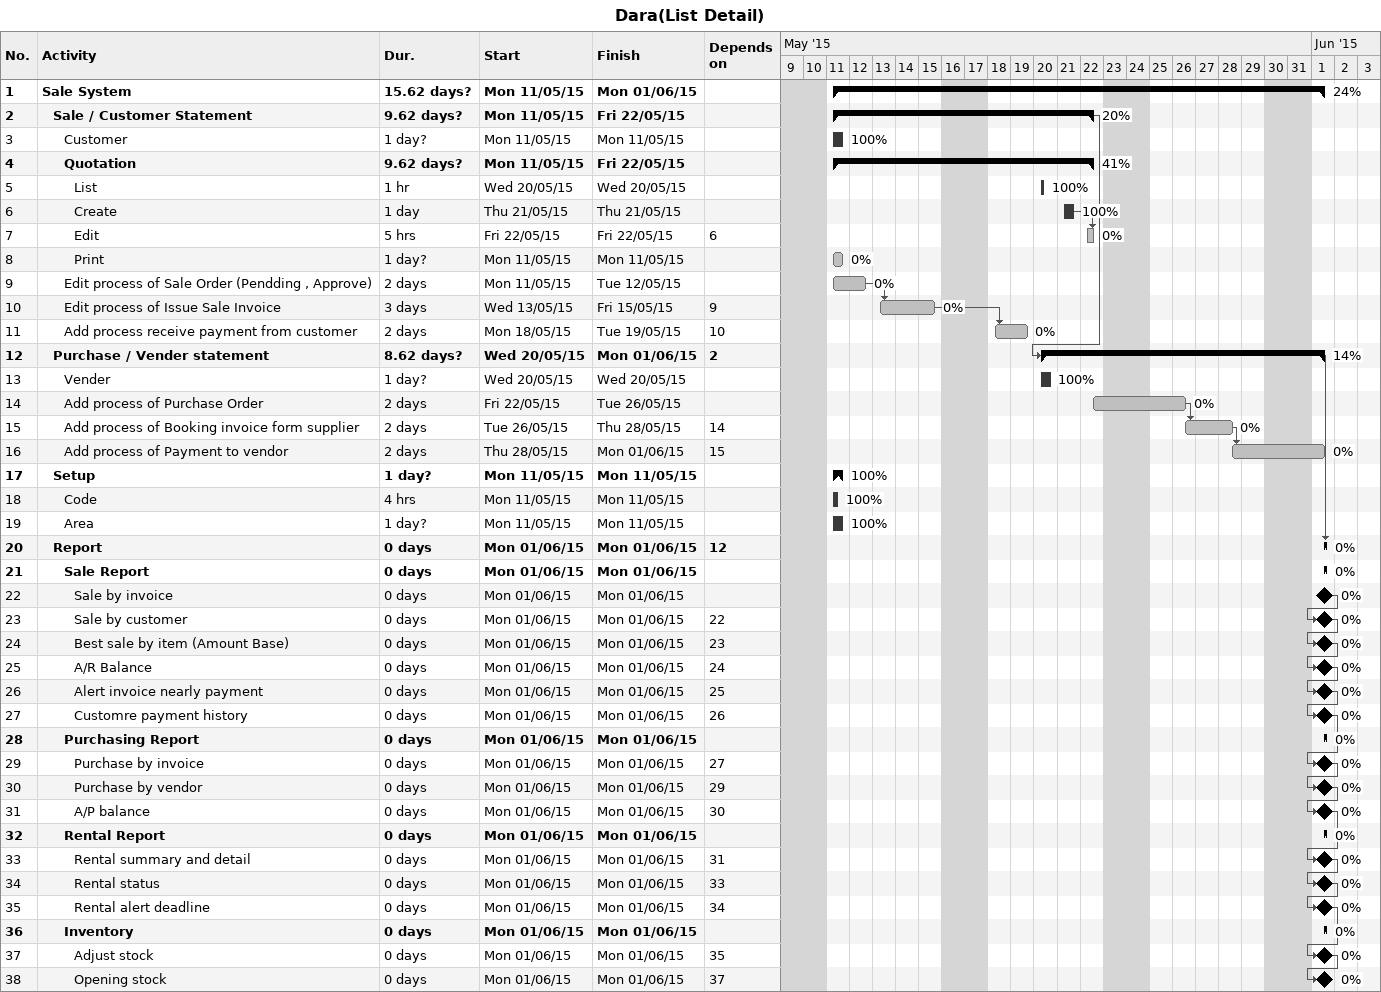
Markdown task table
Dara(List Detail)

| ID | Level | Task | Duration | Start | Finish | Predecessors | % complete |
|---|---|---|---|---|---|---|---|
| 1 | 1 | **Sale System** | 15.62d? | 2015-05-11 | 2015-06-01 |  | 24 |
| 2 | 2 | **Sale / Customer Statement** | 9.62d? | 2015-05-11 | 2015-05-22 |  | 20 |
| 3 | 3 | Customer | 1d? | 2015-05-11 | 2015-05-11 |  | 100 |
| 4 | 3 | **Quotation** | 9.62d? | 2015-05-11 | 2015-05-22 |  | 41 |
| 5 | 4 | List | 1h | 2015-05-20 | 2015-05-20 |  | 100 |
| 6 | 4 | Create | 1d | 2015-05-21 | 2015-05-21 |  | 100 |
| 7 | 4 | Edit | 5h | 2015-05-22 | 2015-05-22 | 6 | 0 |
| 8 | 4 | Print | 1d? | 2015-05-11 | 2015-05-11 |  | 0 |
| 9 | 3 | Edit process of Sale Order (Pendding , Approve) | 2d | 2015-05-11 | 2015-05-12 |  | 0 |
| 10 | 3 | Edit process of Issue Sale Invoice | 3d | 2015-05-13 | 2015-05-15 | 9 | 0 |
| 11 | 3 | Add process receive payment from customer | 2d | 2015-05-18 | 2015-05-19 | 10 | 0 |
| 12 | 2 | **Purchase / Vender statement** | 8.62d? | 2015-05-20 | 2015-06-01 | 2 | 14 |
| 13 | 3 | Vender | 1d? | 2015-05-20 | 2015-05-20 |  | 100 |
| 14 | 3 | Add process of Purchase Order | 2d | 2015-05-22 | 2015-05-26 |  | 0 |
| 15 | 3 | Add process of Booking invoice form supplier | 2d | 2015-05-26 | 2015-05-28 | 14 | 0 |
| 16 | 3 | Add process of Payment to vendor | 2d | 2015-05-28 | 2015-06-01 | 15 | 0 |
| 17 | 2 | **Setup** | 1d? | 2015-05-11 | 2015-05-11 |  | 100 |
| 18 | 3 | Code | 4h | 2015-05-11 | 2015-05-11 |  | 100 |
| 19 | 3 | Area | 1d? | 2015-05-11 | 2015-05-11 |  | 100 |
| 20 | 2 | **Report** | 0d | 2015-06-01 | 2015-06-01 | 12 | 0 |
| 21 | 3 | **Sale Report** | 0d | 2015-06-01 | 2015-06-01 |  | 0 |
| 22 | 4 | Sale by invoice | 0d | 2015-06-01 | 2015-06-01 |  | 0 |
| 23 | 4 | Sale by customer | 0d | 2015-06-01 | 2015-06-01 | 22 | 0 |
| 24 | 4 | Best sale by item (Amount Base) | 0d | 2015-06-01 | 2015-06-01 | 23 | 0 |
| 25 | 4 | A/R Balance | 0d | 2015-06-01 | 2015-06-01 | 24 | 0 |
| 26 | 4 | Alert invoice nearly payment | 0d | 2015-06-01 | 2015-06-01 | 25 | 0 |
| 27 | 4 | Customre payment history | 0d | 2015-06-01 | 2015-06-01 | 26 | 0 |
| 28 | 3 | **Purchasing Report** | 0d | 2015-06-01 | 2015-06-01 |  | 0 |
| 29 | 4 | Purchase by invoice | 0d | 2015-06-01 | 2015-06-01 | 27 | 0 |
| 30 | 4 | Purchase by vendor | 0d | 2015-06-01 | 2015-06-01 | 29 | 0 |
| 31 | 4 | A/P balance | 0d | 2015-06-01 | 2015-06-01 | 30 | 0 |
| 32 | 3 | **Rental Report** | 0d | 2015-06-01 | 2015-06-01 |  | 0 |
| 33 | 4 | Rental summary and detail | 0d | 2015-06-01 | 2015-06-01 | 31 | 0 |
| 34 | 4 | Rental status | 0d | 2015-06-01 | 2015-06-01 | 33 | 0 |
| 35 | 4 | Rental alert deadline | 0d | 2015-06-01 | 2015-06-01 | 34 | 0 |
| 36 | 3 | **Inventory** | 0d | 2015-06-01 | 2015-06-01 |  | 0 |
| 37 | 4 | Adjust stock | 0d | 2015-06-01 | 2015-06-01 | 35 | 0 |
| 38 | 4 | Opening stock | 0d | 2015-06-01 | 2015-06-01 | 37 | 0 |
